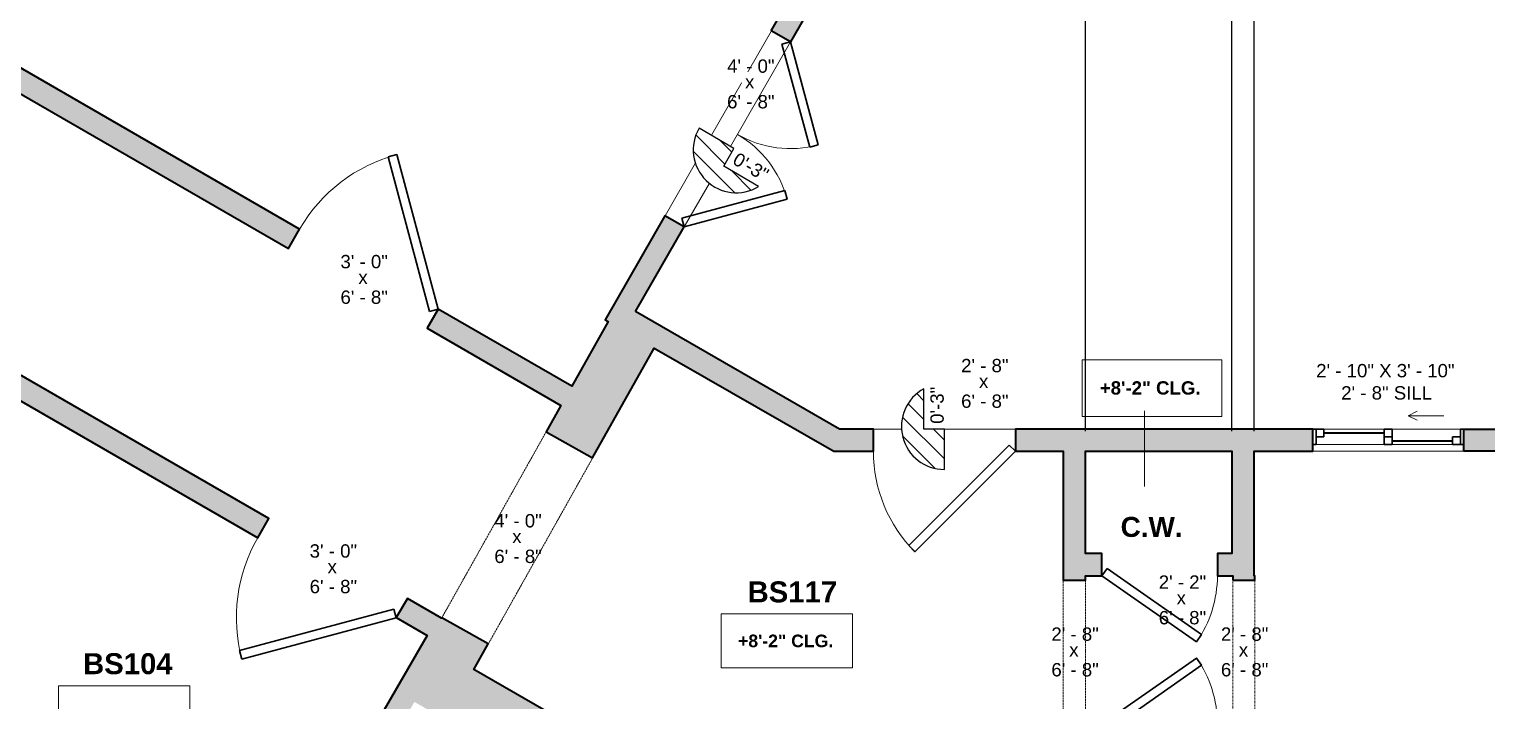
# Model space of a CAD drawing. Header units: inches. Extents: x -2078 to 106214, y -964 to 6385.
# Drawn here: x 90058.9 to 90387, y 3807.3 to 3958.5 of the extents above; entities that cross this region are included whole.
import ezdxf

# ---------------------------------------------------------------- set-up
doc = ezdxf.new("R2010")
doc.units = ezdxf.units.IN
doc.header["$MEASUREMENT"] = 0
doc.linetypes.add('Dash', pattern=[0.25, 0.125, -0.125])
doc.linetypes.add('Overhead', pattern=[0.15625, 0.09375, -0.0625])
for name, color, linetype, lineweight in [('A-ANNO', 2, 'Continuous', 5), ('A-ANNO-DIMS-48', 1, 'Continuous', 9), ('A-DETAIL-3', 40, 'Continuous', 15), ('A-DOOR', 1, 'Continuous', 18), ('A-DOOR-HDLN', 1, 'Dash', 18), ('A-FLOR', 6, 'Continuous', 18), ('A-GLAZ', 2, 'Continuous', 30), ('A-WALL', 3, 'Continuous', 40), ('A-WINDOWS', 2, 'Continuous', 18)]:
    doc.layers.add(name, color=color, linetype=linetype, lineweight=lineweight)
doc.layers.add('A-HATCH', color=9, linetype='Continuous')
doc.styles.add('Arial_1', font='arial.ttf', dxfattribs={"height": 0.0625})
doc.styles.add('Arial_2', font='arial.ttf', dxfattribs={"height": 3})
doc.styles.add('Arial_B', font='arialbd.ttf', dxfattribs={"height": 4.5})
doc.styles.add('Arial_B_2', font='arialbd.ttf', dxfattribs={"height": 0.125})
doc.styles.add('Arial_B_3', font='arialbd.ttf', dxfattribs={"height": 0.0625})
doc.styles.add('Arial_B_4', font='arialbd.ttf', dxfattribs={"height": 0.0625})
doc.styles.add('Jay Cad', font='arial.ttf', dxfattribs={"height": 0.125})
doc.dimstyles.new('Jay Cad - DIMS', dxfattribs={"dimtxt": 0.125, "dimasz": 0.09375, "dimexe": 0.09375, "dimexo": 0.09375, "dimgap": 0.046875, "dimtad": 1, "dimdec": 1, "dimzin": 0, "dimdsep": 46, "dimlunit": 4, "dimtxsty": 'Jay Cad', "dimblk": 'ARCHTICK', "dimcen": 0.09, "dimclrd": 1, "dimclre": 1, "dimclrt": 256, "dimadec": 0, "dimazin": 0, "dimtfac": 1, "dimtdec": 1, "dimtofl": 0, "dimtmove": 1, "dimatfit": 3, "dimfxl": 1, "dimtolj": 1, "dimtzin": 0, "dimarcsym": 0})
pattern_1 = [(135, (90358.821, 3657.5028), (-2.12132, -2.12132), [])]

# ---------------------------------------------------------------- blocks, each defined once
blk = doc.blocks.new('JC_OPENING DOOR - 2 8 x 6 8-1512925-2ND FLOOR PLAN - BUISNESS OFFCE')
at = {"layer": 'A-ANNO-DIMS-48', "linetype": 'Overhead'}
for p, q in [((15.68, 2.5), (-16.32, 2.5)), ((-16.32, -2.5), (15.68, -2.5))]:
    blk.add_line(p, q, dxfattribs=at)
at = {"layer": 'A-ANNO-DIMS-48'}
for p, q in [((-16.32, 2.5), (-16.32, -2.5)), ((15.68, -2.5), (15.68, 2.5))]:
    blk.add_line(p, q, dxfattribs=at)
blk = doc.blocks.new('JC_OPENING DOOR - 2 8 x 6 8-1513018-2ND FLOOR PLAN - BUISNESS OFFCE')
at = {"layer": 'A-DOOR-HDLN', "linetype": 'Dash'}
for p, q in [((-16.32, 2.5), (15.68, 2.5)), ((-16.32, -2.5), (-16.32, 2.5)), ((15.68, 2.5), (15.68, -2.5)), ((15.68, -2.5), (-16.32, -2.5))]:
    blk.add_line(p, q, dxfattribs=at)
blk = doc.blocks.new('JC_DOOR_SINGLE PANEL - SINGLE DOOR-1575223-2ND FLOOR PLAN - BUISNESS OFFCE')
at = {"layer": 'A-DOOR', "lineweight": 30}
for p, q in [((-8.3, 17.41), (-9.45, 15.77)), ((13, 2.5), (-8.3, 17.41)), ((-9.45, 15.77), (11.85, 0.86)), ((11.85, 0.86), (13, 2.5))]:
    blk.add_line(p, q, dxfattribs=at)
at = {"layer": 'A-DOOR', "lineweight": 9}
blk.add_arc((13, 2.5), 26, 145, 180, dxfattribs=at)
blk = doc.blocks.new('JC_DOOR_SINGLE PANEL - SINGLE DOOR-1575225-2ND FLOOR PLAN - BUISNESS OFFCE')
at = {"layer": 'A-DOOR', "lineweight": 30}
for p, q in [((-9.45, -15.77), (11.85, -0.86)), ((13, -2.5), (-8.3, -17.41)), ((11.85, -0.86), (13, -2.5)), ((-8.3, -17.41), (-9.45, -15.77))]:
    blk.add_line(p, q, dxfattribs=at)
at = {"layer": 'A-DOOR', "lineweight": 9}
blk.add_arc((13, -2.5), 26, 180, 215, dxfattribs=at)
blk = doc.blocks.new('JC_SLIDING WINDOW - DOUBLE - SLIDING WINDOW-1513450-2ND FLOOR PLAN - BUISNESS OFFCE')
at = {"layer": 'A-GLAZ'}
for p, q in [((-17, 2.35), (-17, -2.65)), ((-17, 2.35), (-14.5, 2.35)), ((-16.25, 2.35), (-16.25, -1.15)), ((-14.5, 0.6), (-16.25, 0.6)), ((-14.5, 2.35), (-14.5, 0.6)), ((-0.875, -1.15), (-0.875, 2.35)), ((-0.875, 2.35), (0.875, 2.35)), ((0.875, 0.6), (-0.875, 0.6)), ((0.875, 2.35), (0.875, -1.15)), ((14.5, 0.6), (14.5, -1.15)), ((16.25, 0.6), (14.5, 0.6)), ((16.25, 2.35), (17, 2.35)), ((16.25, 2.35), (16.25, -1.15)), ((17, -2.65), (17, 2.35)), ((-17, -1.15), (-16.25, -1.15)), ((-0.875, -1.15), (0.875, -1.15)), ((14.5, -1.15), (17, -1.15))]:
    blk.add_line(p, q, dxfattribs=at)
at = {"layer": 'A-GLAZ', "lineweight": 9}
for p, q in [((-14.5, 2.35), (-0.875, 2.35)), ((0.875, 2.35), (16.25, 2.35)), ((-16.25, -1.15), (-0.875, -1.15)), ((0.875, -1.15), (14.5, -1.15))]:
    blk.add_line(p, q, dxfattribs=at)
at = {"layer": 'A-GLAZ', "lineweight": 40}
for p, q in [((-14.5, 1.475), (-0.875, 1.475)), ((0.875, -0.275), (14.5, -0.275))]:
    blk.add_line(p, q, dxfattribs=at)
at = {"layer": 'A-WINDOWS'}
for p, q in [((4.5, 5.35), (6.5, 6.35)), ((4.5, 5.35), (6.5, 4.35)), ((4.5, 5.35), (12.5, 5.35)), ((17, 2.35), (-17, 2.35)), ((-17, -2.65), (17, -2.65))]:
    blk.add_line(p, q, dxfattribs=at)
blk = doc.blocks.new('JC_DOOR_SINGLE PANEL - SINGLE DOOR-1509832-2ND FLOOR PLAN - BUISNESS OFFCE')
at = {"layer": 'A-DOOR', "lineweight": 30}
for p, q in [((-8.04, -23.71), (14.59, -1.09)), ((16, -2.5), (-6.63, -25.13)), ((14.59, -1.09), (16, -2.5)), ((-6.63, -25.13), (-8.04, -23.71))]:
    blk.add_line(p, q, dxfattribs=at)
at = {"layer": 'A-DOOR', "lineweight": 9}
blk.add_arc((16, -2.5), 32, 180, 225, dxfattribs=at)
blk = doc.blocks.new('JC_OPENING DOOR - 4 0 x 6 8-1513639-2ND FLOOR PLAN - BUISNESS OFFCE')
at = {"layer": 'A-DOOR-HDLN', "linetype": 'Overhead'}
for p, q in [((23.68, 6), (-24.32, 6)), ((-24.32, -6), (23.68, -6))]:
    blk.add_line(p, q, dxfattribs=at)
at = {"layer": 'A-DOOR-HDLN'}
for p, q in [((-24.32, 6), (-24.32, -6)), ((23.68, -6), (23.68, 6))]:
    blk.add_line(p, q, dxfattribs=at)
blk = doc.blocks.new('JC_DOOR_SINGLE PANEL - SINGLE DOOR-1513819-2ND FLOOR PLAN - BUISNESS OFFCE')
at = {"layer": 'A-DOOR', "lineweight": 30}
for p, q in [((-8.87, -26.54), (16.59, -1.09)), ((18, -2.5), (-7.46, -27.96)), ((16.59, -1.09), (18, -2.5)), ((-7.46, -27.96), (-8.87, -26.54))]:
    blk.add_line(p, q, dxfattribs=at)
at = {"layer": 'A-DOOR', "lineweight": 9}
blk.add_arc((18, -2.5), 36, 180, 225, dxfattribs=at)
blk = doc.blocks.new('JC_DOOR_SINGLE PANEL - SINGLE DOOR-1362328-2ND FLOOR PLAN - BUISNESS OFFCE')
at = {"layer": 'A-DOOR', "lineweight": 30}
for p, q in [((-7.46, 27.96), (-8.87, 26.54)), ((-8.87, 26.54), (16.59, 1.09)), ((18, 2.5), (-7.46, 27.96)), ((16.59, 1.09), (18, 2.5))]:
    blk.add_line(p, q, dxfattribs=at)
at = {"layer": 'A-DOOR', "lineweight": 9}
blk.add_arc((18, 2.5), 36, 135, 180, dxfattribs=at)
blk = doc.blocks.new('JC_DOUBLE DOOR - DOUBLE DOOR-1513895-2ND FLOOR PLAN - BUISNESS OFFCE')
at = {"layer": 'A-DOOR', "lineweight": 30}
for p, q in [((-24, 2.5), (-7.03, 19.47)), ((-5.62, 18.06), (-22.59, 1.09)), ((-7.03, 19.47), (-5.62, 18.06)), ((7.03, 19.47), (5.62, 18.06)), ((5.62, 18.06), (22.59, 1.09)), ((24, 2.5), (7.03, 19.47)), ((-22.59, 1.09), (-24, 2.5)), ((22.59, 1.09), (24, 2.5))]:
    blk.add_line(p, q, dxfattribs=at)
at = {"layer": 'A-DOOR', "lineweight": 9}
for centre, start, end in [((-24, 2.5), 360, 45), ((24, 2.5), 135, 180)]:
    blk.add_arc(centre, 24, start, end, dxfattribs=at)
blk = doc.blocks.new('JC- existing door Tag_quad - JC- existing door Tag_quad-839775-2ND FLOOR PLAN - BUISNESS OFFCE')
at = {"layer": 'A-ANNO', "insert": (-0.0234, 0.0378), "char_height": 0.0625, "width": 0.0505, "attachment_point": 1, "style": 'Arial_2', "bg_fill": 3, "box_fill_scale": 1.25, "bg_fill_color": 256, "bg_fill_true_color": 13158600, "bg_fill_transparency": 0}
blk.add_mtext('x', dxfattribs=at)
blk = doc.blocks.new('_ArchTick')
at = {"color": 0, "linetype": 'ByBlock', "const_width": 0.15}
blk.add_lwpolyline([(-0.5, -0.5), (0.5, 0.5)], dxfattribs=at)
blk = doc.blocks.new('*D3210')
at = {"layer": 'A-ANNO-DIMS-48', "color": 1, "lineweight": -2, "transparency": 16777216}
for p, q in [((89803.24, 3851.17), (89735.1, 3732.78)), ((90110.03, 3522.19), (89737.35, 3736.69)), ((90175.92, 3636.68), (90107.79, 3518.29))]:
    blk.add_line(p, q, dxfattribs=at)
at = {"layer": 'Defpoints', "color": 0, "transparency": 16777216}
for p in [(89805.49, 3855.07), (89737.35, 3736.69), (90178.17, 3640.58)]:
    blk.add_point(p, dxfattribs=at)
at = {"layer": 'A-ANNO-DIMS-48', "color": 1, "lineweight": -2, "transparency": 16777216, "xscale": 4.5, "yscale": 4.5, "zscale": 4.5}
for p, rotation in [((89737.35, 3736.69), 150.0778970738545), ((90110.03, 3522.19), 330.0778970738545)]:
    blk.add_blockref('_ArchTick', p, dxfattribs=dict(at, rotation=rotation))
at = {"layer": 'A-ANNO-DIMS-48', "color": 2, "transparency": 16777216, "insert": (89926.34, 3634.05), "char_height": 6, "width": 0.5739, "attachment_point": 5, "rotation": 330.0779, "style": 'Jay Cad'}
blk.add_mtext('\\A1;35\'-10"', dxfattribs=at)
blk = doc.blocks.new('*D3217')
at = {"layer": 'A-ANNO-DIMS-48', "color": 1, "lineweight": -2, "transparency": 16777216}
for p, q in [((90334.6, 3867.98), (90334.6, 4133.38)), ((90530.6, 3930.49), (90530.6, 4133.38)), ((90334.6, 4128.88), (90530.6, 4128.88))]:
    blk.add_line(p, q, dxfattribs=at)
at = {"layer": 'Defpoints', "color": 0, "transparency": 16777216}
for p in [(90530.6, 4128.88), (90530.6, 3925.99), (90334.6, 3863.48)]:
    blk.add_point(p, dxfattribs=at)
at = {"layer": 'A-ANNO-DIMS-48', "color": 1, "lineweight": -2, "transparency": 16777216, "xscale": 4.5, "yscale": 4.5, "zscale": 4.5, "rotation": 180}
blk.add_blockref('_ArchTick', (90334.6, 4128.88), dxfattribs=at)
at = {"layer": 'A-ANNO-DIMS-48', "color": 1, "lineweight": -2, "transparency": 16777216, "xscale": 4.5, "yscale": 4.5, "zscale": 4.5}
blk.add_blockref('_ArchTick', (90530.6, 4128.88), dxfattribs=at)
at = {"layer": 'A-ANNO-DIMS-48', "color": 2, "transparency": 16777216, "insert": (90432.6, 4134.2), "char_height": 6, "width": 0.4874, "attachment_point": 5, "style": 'Jay Cad'}
blk.add_mtext('\\A1;16\'-4"', dxfattribs=at)
blk = doc.blocks.new('*D3218')
at = {"layer": 'A-ANNO-DIMS-48', "color": 1, "lineweight": -2, "transparency": 16777216}
for p, q in [((90296.6, 3867.98), (90296.6, 4133.38)), ((90329.6, 3867.98), (90329.6, 4133.38)), ((90296.6, 4128.88), (90329.6, 4128.88))]:
    blk.add_line(p, q, dxfattribs=at)
at = {"layer": 'Defpoints', "color": 0, "transparency": 16777216}
for p in [(90329.6, 4128.88), (90296.6, 3863.48), (90329.6, 3863.48)]:
    blk.add_point(p, dxfattribs=at)
at = {"layer": 'A-ANNO-DIMS-48', "color": 1, "lineweight": -2, "transparency": 16777216, "xscale": 4.5, "yscale": 4.5, "zscale": 4.5, "rotation": 180}
blk.add_blockref('_ArchTick', (90296.6, 4128.88), dxfattribs=at)
at = {"layer": 'A-ANNO-DIMS-48', "color": 1, "lineweight": -2, "transparency": 16777216, "xscale": 4.5, "yscale": 4.5, "zscale": 4.5}
blk.add_blockref('_ArchTick', (90329.6, 4128.88), dxfattribs=at)
at = {"layer": 'A-ANNO-DIMS-48', "color": 2, "transparency": 16777216, "insert": (90313.1, 4134.2), "char_height": 6, "width": 0.4008, "attachment_point": 5, "style": 'Jay Cad'}
blk.add_mtext('\\A1;2\'-9"', dxfattribs=at)
blk = doc.blocks.new('*D3219')
at = {"layer": 'A-ANNO-DIMS-48', "color": 1, "lineweight": -2, "transparency": 16777216}
for p, q in [((90296.6, 3867.98), (90296.6, 4160.38)), ((90838.6, 3924.49), (90838.6, 4160.38)), ((90296.6, 4155.88), (90838.6, 4155.88))]:
    blk.add_line(p, q, dxfattribs=at)
at = {"layer": 'Defpoints', "color": 0, "transparency": 16777216}
for p in [(90838.6, 4155.88), (90838.6, 3919.99), (90296.6, 3863.48)]:
    blk.add_point(p, dxfattribs=at)
at = {"layer": 'A-ANNO-DIMS-48', "color": 1, "lineweight": -2, "transparency": 16777216, "xscale": 4.5, "yscale": 4.5, "zscale": 4.5, "rotation": 180}
blk.add_blockref('_ArchTick', (90296.6, 4155.88), dxfattribs=at)
at = {"layer": 'A-ANNO-DIMS-48', "color": 1, "lineweight": -2, "transparency": 16777216, "xscale": 4.5, "yscale": 4.5, "zscale": 4.5}
blk.add_blockref('_ArchTick', (90838.6, 4155.88), dxfattribs=at)
at = {"layer": 'A-ANNO-DIMS-48', "color": 2, "transparency": 16777216, "insert": (90567.6, 4161.19), "char_height": 6, "width": 0.4874, "attachment_point": 5, "style": 'Jay Cad'}
blk.add_mtext('\\A1;45\'-2"', dxfattribs=at)

msp = doc.modelspace()

# ---------------------------------------------------------------- hatches: boundary and pattern name
at = {"layer": 'A-HATCH'}
h = msp.add_hatch(color=256, dxfattribs=at)
h.paths.add_polyline_path([(90178.547, 3873.762), (90180.993, 3878.123), (90150.933, 3895.478), (90148.433, 3891.148)])
h.paths.add_polyline_path([(90117.255, 3909.147), (90119.755, 3913.477), (90007.17, 3978.474), (90004.67, 3974.144), (90092.594, 3923.384)])
h.paths.add_polyline_path([(89973.493, 3992.143), (89975.993, 3996.473), (89972.529, 3998.473), (89970.029, 3994.143), (89970.657, 3993.78)])
h = msp.add_hatch(color=256, dxfattribs=at)
h.paths.add_polyline_path([(90192.837, 3890.595), (90206.3, 3913.986), (90201.966, 3916.481), (90188.504, 3893.089), (90189.172, 3892.704)])
h.paths.add_polyline_path([(90230.243, 3955.588), (90250.199, 3990.262), (90245.866, 3992.756), (90225.91, 3958.082)])
h = msp.add_hatch(color=256, dxfattribs=at)
h.paths.add_polyline_path([(90159.659, 3815.563), (90162.105, 3819.924), (90144.004, 3830.364), (90141.506, 3826.033), (90155.336, 3818.056)])
h.paths.add_polyline_path([(90110.321, 3844.019), (90112.819, 3848.35), (90029.492, 3896.41), (90026.994, 3892.079), (90110.054, 3844.173)])
h.paths.add_polyline_path([(89995.809, 3910.065), (89998.307, 3914.396), (89989.331, 3919.573), (89986.833, 3915.242), (89993.624, 3911.325)])
h.paths.add_polyline_path([(89955.648, 3933.228), (89958.146, 3937.559), (89942.554, 3946.553), (89940.054, 3942.222)])
h = msp.add_hatch(dxfattribs=at)
h.set_pattern_fill('FP_1', color=256, scale=48, style=0, pattern_type=2)
h.set_pattern_definition(pattern_1)
h.paths.add_polyline_path([(90219.042, 3921.72), (90221.119, 3922.181), (90223.044, 3923.085), (90215.191, 3927.637), (90217.51, 3931.637), (90209.657, 3936.189), (90208.795, 3934.245), (90208.379, 3932.159), (90208.429, 3930.032), (90208.944, 3927.968), (90209.898, 3926.067), (90211.245, 3924.421), (90212.92, 3923.109), (90214.841, 3922.196), (90216.915, 3921.725)])
for points in [[(90248.883, 3863.478), (90248.883, 3864.107), (90195.331, 3894.928), (90192.837, 3890.595), (90239.952, 3863.478)], [(90334.602, 3835.478), (90334.602, 3863.478), (90329.602, 3863.478), (90329.602, 3835.478), (90329.762, 3835.478)], [(90161.569, 3797.892), (90165.482, 3804.868), (90153.652, 3822.74), (90144.963, 3807.422), (90161.151, 3798.133)], [(90143.098, 3802.773), (90152.767, 3819.538), (90148.436, 3822.036), (90138.766, 3805.271), (90141.492, 3803.699)], [(90156.492, 3810.053), (90159.659, 3815.563), (90155.336, 3818.056), (90152.161, 3812.552), (90155.336, 3810.72)], [(90202.303, 3783.632), (90204.775, 3787.978), (90158.99, 3814.385), (90156.492, 3810.053), (90166.004, 3804.567)]]:
    msp.add_hatch(color=256, dxfattribs=at).paths.add_polyline_path(points)
h = msp.add_hatch(color=256, dxfattribs=at)
h.paths.add_polyline_path([(90162.105, 3819.924), (90162.218, 3820.124), (90151.752, 3825.995), (90151.71, 3825.919), (90161.758, 3820.124)])
h.paths.add_polyline_path([(90185.701, 3861.988), (90199.573, 3886.718), (90189.172, 3892.704), (90175.235, 3867.858)])
h = msp.add_hatch(dxfattribs=at)
h.set_pattern_fill('FP_1', color=256, scale=48, style=0, pattern_type=2)
h.set_pattern_definition(pattern_1)
h.paths.add_polyline_path([(90264.883, 3859.401), (90264.883, 3868.478), (90260.261, 3868.478), (90260.261, 3877.555), (90258.513, 3876.343), (90257.073, 3874.777), (90256.01, 3872.934), (90255.377, 3870.904), (90255.204, 3868.784), (90255.498, 3866.677), (90256.247, 3864.686), (90257.413, 3862.907), (90258.941, 3861.427), (90260.755, 3860.317), (90262.768, 3859.63)])
h = msp.add_hatch(color=256, dxfattribs=at)
h.paths.add_polyline_path([(90530.602, 3863.478), (90530.602, 3868.478), (90485.762, 3868.478), (90485.762, 3863.478)])
h.paths.add_polyline_path([(90451.762, 3863.478), (90451.762, 3868.478), (90381.762, 3868.478), (90381.762, 3863.478), (90445.857, 3863.478)])
h.paths.add_polyline_path([(90329.602, 3863.478), (90347.762, 3863.478), (90347.762, 3868.478), (90280.883, 3868.478), (90280.883, 3863.478), (90327.057, 3863.478)])
h.paths.add_polyline_path([(90248.883, 3864.107), (90248.883, 3868.478), (90241.288, 3868.478)])
h = msp.add_hatch(color=256, dxfattribs=at)
h.paths.add_polyline_path([(90291.602, 3802.044), (90296.602, 3802.044), (90296.602, 3802.478), (90291.602, 3802.478)])
h.paths.add_polyline_path([(90291.602, 3834.478), (90296.602, 3834.478), (90296.602, 3863.478), (90291.602, 3863.478), (90291.602, 3844.173)])
h = msp.add_hatch(color=256, dxfattribs=at)
h.paths.add_polyline_path([(90329.602, 3835.478), (90329.602, 3840.478), (90326.323, 3840.478), (90326.323, 3835.478), (90327.057, 3835.478)])
h.paths.add_polyline_path([(90296.602, 3835.478), (90300.323, 3835.478), (90300.323, 3840.478), (90296.602, 3840.478)])
h = msp.add_hatch(color=256, dxfattribs=at)
h.paths.add_polyline_path([(90329.762, 3723.586), (90334.762, 3723.586), (90334.762, 3802.478), (90329.762, 3802.478), (90329.762, 3755.364)])
h.paths.add_polyline_path([(90329.762, 3834.478), (90334.762, 3834.478), (90334.762, 3835.478), (90329.762, 3835.478)])

# ---------------------------------------------------------------- linework, layer by layer
at = {"layer": 'A-ANNO', "flags": 128}
for points in [[(90295.888, 3884.081), (90327.312, 3884.081), (90327.312, 3871.28), (90295.888, 3871.28)], [(90214.652, 3826.918), (90244.208, 3826.918), (90244.208, 3814.729), (90214.652, 3814.729)], [(90065.484, 3810.681), (90095.039, 3810.681), (90095.039, 3798.492), (90065.484, 3798.492)]]:
    msp.add_lwpolyline(points, close=True, dxfattribs=at)
at = {"layer": 'A-DETAIL-3', "lineweight": 9}
msp.add_line((90309.942, 3872.555), (90309.942, 3855.555), dxfattribs=at)
at = {"layer": 'A-FLOR'}
for p, q in [((90212.427, 3934.584), (90225.928, 3958.072)), ((90230.243, 3955.588), (90216.721, 3932.094)), ((90202.007, 3916.457), (90208.847, 3928.356)), ((90211.976, 3923.848), (90206.3, 3913.986)), ((90248.883, 3868.478), (90255.246, 3868.478)), ((90264.883, 3868.478), (90280.883, 3868.478))]:
    msp.add_line(p, q, dxfattribs=at)
at = {"layer": 'A-HATCH'}
for p, q in [((90217.51, 3931.637), (90209.657, 3936.189)), ((90215.191, 3927.637), (90217.51, 3931.637)), ((90223.044, 3923.085), (90215.191, 3927.637)), ((90260.261, 3868.478), (90260.261, 3877.555)), ((90264.883, 3868.478), (90260.261, 3868.478)), ((90264.883, 3859.401), (90264.883, 3868.478))]:
    msp.add_line(p, q, dxfattribs=at)
for centre, start, end in [((90218.002, 3931.323), 149.75424, 301.46893), ((90264.859, 3869.061), 118.42874, 270.14342)]:
    msp.add_arc(centre, 9.659, start, end, dxfattribs=at)
at = {"layer": 'A-WALL'}
for points in [[(90004.67, 3974.144), (90117.255, 3909.147), (90119.755, 3913.477), (90037.269, 3961.098), (90102.859, 4075.061), (90130.053, 4059.411), (90132.547, 4063.744), (90051.223, 4110.549), (90048.729, 4106.216), (90098.526, 4077.556), (90050.182, 3993.558), (90034.942, 4002.279), (90023.915, 3984.1), (90016.103, 3988.57), (90009.535, 3977.109), (90007.17, 3978.474)], [(90204.775, 3787.978), (90158.99, 3814.385), (90159.667, 3815.558), (90159.659, 3815.563), (90162.218, 3820.124), (90151.752, 3825.995), (90151.71, 3825.919), (90144.004, 3830.364), (90141.506, 3826.033), (90148.436, 3822.036), (90138.766, 3805.271)]]:
    msp.add_lwpolyline(points, dxfattribs=at)
for points in [[(90225.91, 3958.082), (90245.866, 3992.756), (90190.722, 4024.493), (90193.216, 4028.826), (90252.693, 3994.595), (90230.243, 3955.588)], [(90195.331, 3894.928), (90206.3, 3913.986), (90201.966, 3916.481), (90188.504, 3893.089), (90189.172, 3892.704), (90180.993, 3878.123), (90150.933, 3895.478), (90148.433, 3891.148), (90178.547, 3873.762), (90175.235, 3867.858), (90185.701, 3861.988), (90199.573, 3886.718), (90239.952, 3863.478), (90248.883, 3863.478), (90248.883, 3868.478), (90241.288, 3868.478)], [(90029.492, 3896.41), (90026.994, 3892.079), (90110.321, 3844.019), (90112.819, 3848.35)], [(90329.762, 3834.478), (90334.762, 3834.478), (90334.762, 3835.478), (90334.602, 3835.478), (90334.602, 3863.478), (90347.762, 3863.478), (90347.762, 3868.478), (90280.883, 3868.478), (90280.883, 3863.478), (90291.602, 3863.478), (90291.602, 3834.478), (90296.602, 3834.478), (90296.602, 3835.478), (90300.323, 3835.478), (90300.323, 3840.478), (90296.602, 3840.478), (90296.602, 3863.478), (90329.602, 3863.478), (90329.602, 3840.478), (90326.323, 3840.478), (90326.323, 3835.478), (90329.762, 3835.478)], [(90381.762, 3863.478), (90381.762, 3868.478), (90451.762, 3868.478), (90451.762, 3863.478)]]:
    msp.add_lwpolyline(points, close=True, dxfattribs=at)

# ---------------------------------------------------------------- block references
at = {"layer": 'A-DOOR'}
for name, p, rotation in [('JC_DOUBLE DOOR - DOUBLE DOOR-1513895-2ND FLOOR PLAN - BUISNESS OFFCE', (90216.105, 3936.034), 240.0778970738662), ('JC_DOOR_SINGLE PANEL - SINGLE DOOR-1362328-2ND FLOOR PLAN - BUISNESS OFFCE', (90134.094, 3902.312), 330.0015365003937), ('JC_OPENING DOOR - 4 0 x 6 8-1513639-2ND FLOOR PLAN - BUISNESS OFFCE', (90168.569, 3843.71), 240.7101292603542), ('JC_DOOR_SINGLE PANEL - SINGLE DOOR-1513819-2ND FLOOR PLAN - BUISNESS OFFCE', (90127.162, 3837.191), 330.0252842197727), ('JC_DOOR_SINGLE PANEL - SINGLE DOOR-1575223-2ND FLOOR PLAN - BUISNESS OFFCE', (90313.323, 3837.978), 180), ('JC_OPENING DOOR - 2 8 x 6 8-1512925-2ND FLOOR PLAN - BUISNESS OFFCE', (90294.102, 3818.801), 89.99999999999993), ('JC_OPENING DOOR - 2 8 x 6 8-1513018-2ND FLOOR PLAN - BUISNESS OFFCE', (90332.262, 3818.801), 89.99999999999984), ('JC_DOOR_SINGLE PANEL - SINGLE DOOR-1575225-2ND FLOOR PLAN - BUISNESS OFFCE', (90313.323, 3799.544), 180)]:
    msp.add_blockref(name, p, dxfattribs=dict(at, rotation=rotation))
msp.add_blockref('JC_DOOR_SINGLE PANEL - SINGLE DOOR-1509832-2ND FLOOR PLAN - BUISNESS OFFCE', (90264.883, 3865.978), dxfattribs=at)
at = {"layer": 'A-WINDOWS'}
msp.add_blockref('JC_SLIDING WINDOW - DOUBLE - SLIDING WINDOW-1513450-2ND FLOOR PLAN - BUISNESS OFFCE', (90364.762, 3866.128), dxfattribs=at)

# ---------------------------------------------------------------- texts
at = {"layer": 'A-ANNO', "attachment_point": 1}
for s, insert, char_height, width, style in [('4\' - 0"', (90215.962, 3951.661), 3, 13.4835, 'Arial_1'), ('6\' - 8"', (90215.962, 3943.65), 3, 13.4835, 'Arial_1'), ('3\' - 0"', (90128.939, 3907.665), 3, 13.4835, 'Arial_1'), ('6\' - 8"', (90128.939, 3899.654), 3, 13.4835, 'Arial_1'), ('2\' - 8"', (90268.632, 3884.267), 3, 13.4835, 'Arial_1'), ('2\' - 10" X 3\' - 10"', (90348.558, 3883.123), 3, 39.2385, 'Arial_1'), ('+8\'-2" CLG.', (90299.853, 3879.241), 3, 28.482, 'Arial_B_4'), ('2\' - 8" SILL', (90354.183, 3878.123), 3, 25.6035, 'Arial_1'), ('6\' - 8"', (90268.632, 3876.256), 3, 13.4835, 'Arial_1'), ('4\' - 0"', (90163.572, 3849.344), 3, 13.4835, 'Arial_1'), ('C.W.', (90304.532, 3848.709), 4.5, 16.968, 'Arial_B'), ('3\' - 0"', (90122.008, 3842.544), 3, 13.4835, 'Arial_1'), ('6\' - 8"', (90163.572, 3841.333), 3, 13.4835, 'Arial_1'), ('2\' - 2"', (90313.112, 3835.541), 3, 13.4835, 'Arial_1'), ('6\' - 8"', (90122.008, 3834.533), 3, 13.4835, 'Arial_1'), ('BS117', (90220.567, 3834.199), 4.7244, 46.056, 'Arial_B_2'), ('6\' - 8"', (90313.112, 3827.53), 3, 13.4835, 'Arial_1'), ('+8\'-2" CLG.', (90218.431, 3822.223), 2.83465, 26.5125, 'Arial_B_3'), ('2\' - 8"', (90288.947, 3823.831), 3, 13.4835, 'Arial_1'), ('2\' - 8"', (90327.108, 3823.831), 3, 13.4835, 'Arial_1'), ('BS104', (90070.991, 3818.037), 4.7244, 35.9055, 'Arial_B_2'), ('6\' - 8"', (90288.947, 3815.82), 3, 13.4835, 'Arial_1'), ('6\' - 8"', (90327.108, 3815.82), 3, 13.4835, 'Arial_1')]:
    msp.add_mtext(s, dxfattribs=dict(at, insert=insert, char_height=char_height, width=width, style=style))
at = {"layer": 'A-ANNO', "char_height": 3, "attachment_point": 1, "style": 'Arial_1'}
for insert, width, rotation in [((90218.461, 3930.902), 11.9685, 329.89766), ((90261.717, 3869.65), 10.4535, 90)]:
    msp.add_mtext('0\'-3" ', dxfattribs=dict(at, insert=insert, width=width, rotation=rotation))

# ---------------------------------------------------------------- dimensions: what is measured, and where the dimension line sits
at = {"layer": 'A-ANNO-DIMS-48'}
for base, p1, p2, picture, middle in [((90838.602, 4155.877), (90296.602, 3863.478), (90838.602, 3919.985), '*D3219', (90567.602, 4161.191)), ((90329.602, 4128.883), (90296.602, 3863.478), (90329.602, 3863.478), '*D3218', (90313.102, 4134.197)), ((90530.602, 4128.883), (90334.602, 3863.478), (90530.602, 3925.985), '*D3217', (90432.602, 4134.197))]:
    dim = msp.add_linear_dim(base=base, p1=p1, p2=p2, dimstyle='Jay Cad - DIMS', override={"dimclrt": 2}, dxfattribs=at)
    dim.commit()
    dim.dimension.update_dxf_attribs({"geometry": picture, "text_midpoint": middle})

# ---------------------------------------------------------------- next in the draw order: block references
at = {"layer": 'A-ANNO', "xscale": 48, "yscale": 48, "zscale": 48}
for p in [(90221.116, 3946.308), (90134.094, 3902.312), (90273.787, 3878.914), (90168.726, 3843.991), (90127.162, 3837.191), (90318.267, 3830.188), (90294.102, 3818.478), (90332.262, 3818.478)]:
    msp.add_blockref('JC- existing door Tag_quad - JC- existing door Tag_quad-839775-2ND FLOOR PLAN - BUISNESS OFFCE', p, dxfattribs=at)

# ---------------------------------------------------------------- next in the draw order: dimensions: what is measured, and where the dimension line sits
at = {"layer": 'A-ANNO-DIMS-48'}
dim = msp.add_linear_dim(base=(89737.349, 3736.685), p1=(90178.169, 3640.581), p2=(89805.487, 3855.074), angle=330.0779, dimstyle='Jay Cad - DIMS', override={"dimclrt": 2}, dxfattribs=at)
dim.commit()
dim.dimension.update_dxf_attribs({"geometry": '*D3210', "text_midpoint": (89926.342, 3634.045)})

doc.saveas('drawing.dxf')
